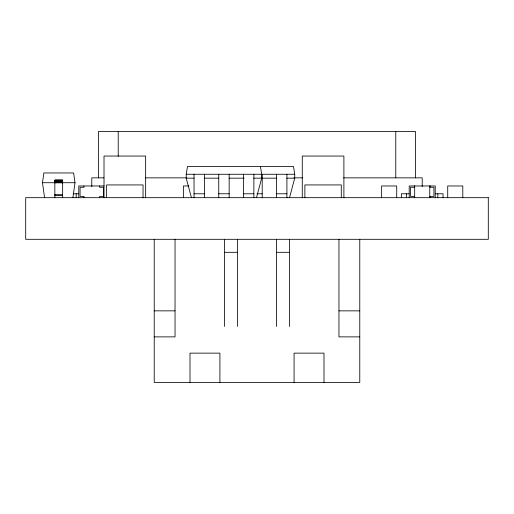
<?xml version="1.0" encoding="UTF-8"?>
<svg xmlns="http://www.w3.org/2000/svg" width="514" height="514" viewBox="0 0 514 514"><rect width="100%" height="100%" fill="white"/><g stroke="black" fill="none" stroke-linecap="round" stroke-linejoin="round"><path stroke-width="0.77" d="M44.583 197.678L42.482 182.721L43.851 172.961L73.63 172.961L75.005 182.721L72.904 197.678M191.433 197.678L186.229 178.165L186.229 174.265L187.475 166.459L293.481 166.459L294.728 174.265L294.728 178.165L289.523 197.678M256.48 197.678L261.684 178.165L261.684 174.265L260.437 166.459M186.229 174.265L261.684 174.265M294.728 174.265L262.204 174.265L262.204 197.678M103.944 177.85L91.788 177.85L91.788 186.576M145.494 177.85L186.421 177.85M293.892 177.85L302.727 177.85M343.615 177.85L422.212 177.85L422.212 186.576M186.229 178.165L194.035 178.165M204.399 178.165L218.752 178.165M229.16 178.165L244.234 178.165M253.749 178.165L261.684 178.165M262.204 178.165L276.481 178.165M286.793 178.165L294.728 178.165M54.837 197.678L54.837 180.118L62.644 180.118L62.644 197.678M54.837 180.157L62.644 180.157M54.837 180.279L62.644 180.279M54.837 180.485L62.644 180.485M54.837 180.755L62.644 180.755M54.837 181.095L62.644 181.095M54.837 181.481L62.644 181.481M54.837 181.917L62.644 181.917M54.837 182.374L62.644 182.374M42.482 182.721L55.171 182.721M62.31 182.721L75.005 182.721M54.837 182.849L62.644 182.849M104.053 185.972L78.777 185.972L78.777 197.678M188.927 185.972L183.369 185.972L183.369 197.678M73.2 193.778L78.578 193.778M194.035 193.778L204.443 193.778M218.752 193.778L229.16 193.778M243.469 193.778L253.877 193.778M257 193.778L262.204 193.778M276.513 193.778L286.921 193.778M409.003 193.778L401.402 193.778L401.402 197.678M435.422 193.778L443.029 193.778L443.029 197.678M54.837 194.967L62.644 195.012M54.837 195.069L62.644 195.076M224.477 252.316L237.487 252.316M276.513 252.316L289.523 252.316M154.226 310.854L175.043 310.854M338.957 310.854L359.774 310.854M154.226 336.876L175.043 336.876L175.043 239.306M359.774 336.876L338.957 336.876L338.957 239.306M462.799 197.678L462.799 185.972L447.713 185.972L447.713 197.678M437.825 193.778L437.825 197.678M435.223 197.678L435.223 185.972L409.208 185.972L409.208 197.678M430.019 185.972L430.019 187.269L433.925 187.269L433.925 196.38L430.019 196.38L430.019 197.678M429.762 185.972L429.762 197.678M415.608 177.85L415.608 131.59L98.392 131.59L98.392 177.85M414.669 185.972L414.669 197.678M414.406 185.972L414.406 187.269L410.506 187.269L410.506 196.38L414.406 196.38L414.406 197.678M406.606 193.778L406.606 197.678M396.718 197.678L396.718 185.972L381.626 185.972L381.626 197.678M395.78 131.59L395.78 177.85M359.774 239.306L359.774 382.41L154.226 382.41L154.226 239.306M343.898 197.678L343.898 156.05L302.271 156.05L302.271 197.678M341.296 197.678L341.296 184.931L304.873 184.931L304.873 197.678M323.993 382.41L323.993 353.137L294.079 353.137L294.079 382.41M289.523 239.306L289.523 326.467M286.921 174.265L286.921 197.678M276.513 174.265L276.513 197.678M276.513 239.306L276.513 326.467M253.877 174.265L253.877 197.678M243.469 174.265L243.469 197.678M237.487 239.306L237.487 326.467M229.16 174.265L229.16 197.678M224.477 239.306L224.477 326.467M219.921 382.41L219.921 353.137L190.007 353.137L190.007 382.41M218.752 174.265L218.752 197.678M204.443 174.265L204.443 197.678M194.035 174.265L194.035 197.678M145.642 197.678L145.642 156.05L104.014 156.05L104.014 197.678M143.04 197.678L143.04 184.931L106.616 184.931L106.616 197.678M118.22 131.59L118.22 156.32M99.594 185.972L99.594 187.269L103.494 187.269L103.494 196.38L99.594 196.38L99.594 197.678M83.981 185.972L83.981 187.269L80.075 187.269L80.075 196.38L83.981 196.38L83.981 197.678M76.175 193.778L76.175 197.678M488.3 197.678L25.7 197.678L25.7 239.306L488.3 239.306L488.3 197.678"/></g></svg>
